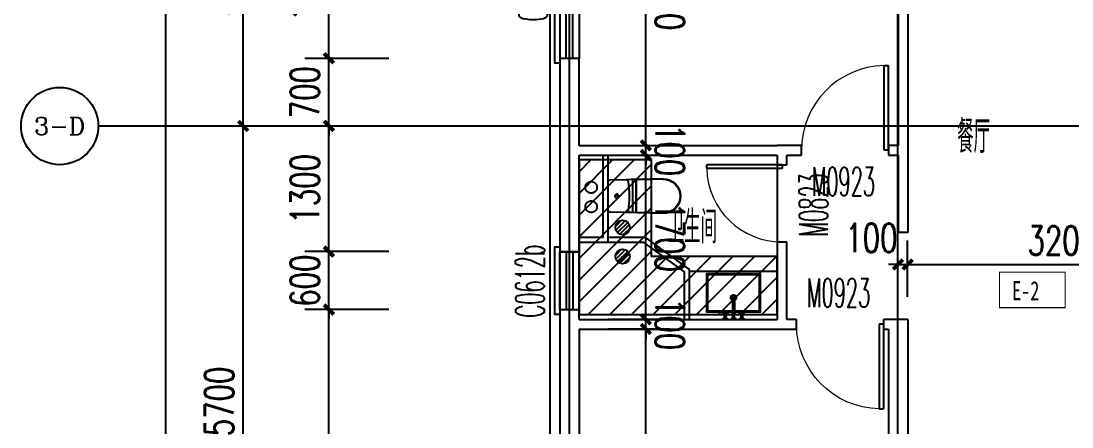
# Model space of a CAD drawing. Extents: x -59851 to 653804, y -249523 to 437614.
# Drawn here: x -49789 to -38914, y 70992 to 75192 of the extents above; entities that cross this region are included whole.
import ezdxf
from ezdxf.enums import TextEntityAlignment as Align

# ---------------------------------------------------------------- set-up
doc = ezdxf.new("R2010")
doc.units = 0
doc.header["$LTSCALE"] = 1000
doc.header["$MEASUREMENT"] = 0
doc.linetypes.add('PS', pattern=[3200, 1500, -200, 1500])
doc.layers.add('_S-PS(排水管)', color=255, linetype='Continuous', plot=False)
doc.layers.add('A-area(算半面积)', color=23, linetype='Continuous', plot=False)
for name, color, linetype in [('_S-YS(雨水管)', 3, 'Continuous'), ('_S-空调立管', 7, 'Continuous'), ('A-Lvtry（卫生间）', 5, 'Continuous'), ('A-外装饰线脚', 7, 'Continuous'), ('A-第三道尺寸线', 105, 'Continuous'), ('A-线脚看线', 9, 'Continuous'), ('A-降板区域', 251, 'Continuous'), ('AXIS', 3, 'Continuous'), ('AXIS_TEXT', 7, 'Continuous'), ('DOTE', 16, 'Continuous'), ('mianji', 6, 'Continuous'), ('NL', 5, 'Continuous'), ('PS', 6, 'PS'), ('PUB_TEXT', 7, 'Continuous'), ('WALL', 2, 'Continuous'), ('WINDOW', 4, 'Continuous'), ('WINDOW_TEXT', 7, 'Continuous'), ('户型标示', 7, 'Continuous')]:
    doc.layers.add(name, color=color, linetype=linetype)
doc.styles.add('_TCH_AXIS', font='COMPLEX', dxfattribs={"bigfont": 'GBCBIG'})
doc.styles.add('_TCH_DIM_T3', font='SIMPLEX.shx', dxfattribs={"width": 0.705882, "bigfont": 'GBCBIG.shx'})
doc.styles.add('_TCH_WINDOW', font='SIMPLEX.shx', dxfattribs={"width": 0.7, "height": 3.5, "bigfont": 'GBCBIG.shx'})
doc.styles.add('COMPLEX', font='COMPLEX')
doc.styles.get("Standard").update_dxf_attribs({"font": 'gbenor.shx', "width": 0.7, "bigfont": 'gbcbig.shx'})
doc.styles.add('黑体', font='simhei.ttf', dxfattribs={"width": 0.7})
doc.dimstyles.new('_TCH_ARCH&&100', dxfattribs={"dimtxt": 297.5, "dimasz": 100, "dimexe": 250, "dimexo": 300, "dimgap": 100, "dimtad": 1, "dimdec": 0, "dimzin": 0, "dimdsep": 46, "dimtxsty": '_TCH_DIM_T3', "dimblk": 'ARCHTICK', "dimcen": 0.09, "dimclrt": 7, "dimazin": 2, "dimtfac": 1, "dimtdec": 0, "dimtix": 1, "dimtmove": 2, "dimatfit": 3, "dimfxl": 0, "dimtolj": 1, "dimtzin": 0, "dimarcsym": 0})

# ---------------------------------------------------------------- blocks, each defined once
blk = doc.blocks.new('fdsfdsgfdsgb')
at = {"layer": 'mianji'}
blk.add_lwpolyline([(-195608, 146788), (-196208, 146788), (-196208, 146588), (-201808, 146588), (-201808, 145188), (-203408, 145188), (-203408, 151788), (-198208, 151788), (-198208, 152688), (-201608, 152688), (-201608, 158588), (-205208, 158588), (-205208, 156788), (-208608, 156788), (-208608, 148288), (-207208, 148288), (-207208, 146488), (-208608, 146488), (-208608, 137588), (-164208, 137588)], dxfattribs=at)
blk = doc.blocks.new('zhouxianssceng0329')
at = {"layer": 'DOTE'}
for p, q in [((-44114, 132090), (-44114, 156469)), ((-40714, 132090), (-40714, 156469)), ((5501, 140298), (-44989, 140298))]:
    blk.add_line(p, q, dxfattribs=at)
blk = doc.blocks.new('A$C2EEA3612')
at = {"linetype": 'Continuous'}
for p, q in [((-180, 570), (-173, 300)), ((-175, 570), (-168, 300)), ((175, 570), (168, 300)), ((180, 570), (173, 300)), ((-173, 300), (-171, 240)), ((-172, 255), (172, 255)), ((-171, 240), (-169, 187)), ((-163, 295), (163, 295)), ((-163, 290), (163, 290)), ((171, 240), (169, 187)), ((173, 300), (171, 240)), ((-169, 187), (-166, 19)), ((169, 187), (166, 19)), ((-146, 0), (146, 0))]:
    blk.add_line(p, q, dxfattribs=at)
for radius in [20, 15]:
    blk.add_circle((0, 90), radius, dxfattribs=at)
for centre, radius, start, end in [((0, 570), 180, 0, 180), ((0, 570), 175, 0, 180), ((-163, 300), 10, 181.7534, 270), ((-163, 300), 5, 181.7534, 270), ((0, -673), 893, 80.1443, 99.8557), ((163, 300), 5, 270, 358.2466), ((163, 300), 10, 270, 358.2466), ((-149, 187), 20, 99.8557, 181.7534), ((149, 187), 20, 358.2466, 80.1443), ((-146, 20), 20, 181.7534, 270), ((146, 20), 20, 270, 358.2466)]:
    blk.add_arc(centre, radius, start, end, dxfattribs=at)
blk = doc.blocks.new('g3wr')
at = {"color": 251}
blk.add_wipeout([(92376, 176270), (92376, 176416), (92376, 176562), (92382, 176575), (92396, 176582), (92459, 176583), (92576, 176581), (92666, 176589), (92736, 176588), (92946, 176596), (92946, 176591), (93057, 176558), (93057, 176558), (93126, 176416), (93076, 176298), (92946, 176236), (92831, 176244), (92676, 176243), (92576, 176251), (92396, 176250)], dxfattribs=at)
at = {"xscale": -1, "rotation": 270}
blk.add_blockref('A$C2EEA3612', (92376, 176416), dxfattribs=at)
blk = doc.blocks.new('A$C12CE3BE6')
at = {"ltscale": 10}
for p, q in [((180, 469), (200, 469)), ((180, 412), (180, 435)), ((182, 422), (182, 442)), ((197, 442), (182, 442)), ((184, 442), (184, 469)), ((195, 442), (195, 469)), ((197, 422), (197, 442)), ((200, 412), (200, 435)), ((285, 469), (265, 469)), ((265, 260), (265, 435)), ((285, 260), (285, 435)), ((370, 469), (350, 469)), ((350, 412), (350, 435)), ((352, 422), (352, 442)), ((352, 442), (367, 442)), ((354, 442), (354, 469)), ((365, 442), (365, 469)), ((367, 422), (367, 442)), ((370, 412), (370, 435)), ((220, 412), (160, 412)), ((160, 412), (160, 405)), ((220, 405), (160, 405)), ((197, 422), (182, 422)), ((187, 412), (187, 422)), ((193, 412), (193, 422)), ((220, 405), (220, 412)), ((330, 412), (390, 412)), ((330, 405), (330, 412)), ((330, 405), (390, 405)), ((352, 422), (367, 422)), ((357, 412), (357, 422)), ((363, 412), (363, 422)), ((390, 412), (390, 405))]:
    blk.add_line(p, q, dxfattribs=at)
for p, q in [((261, 236), (289, 264)), ((261, 264), (289, 236))]:
    blk.add_line(p, q)
for points in [[(200, 435), (200, 469), (215, 469), (215, 475), (165, 475), (165, 469), (180, 469), (180, 435)], [(285, 435), (285, 469), (300, 469), (300, 475), (250, 475), (250, 469), (265, 469), (265, 435)], [(370, 435), (370, 469), (385, 469), (385, 475), (335, 475), (335, 469), (350, 469), (350, 435)]]:
    blk.add_lwpolyline(points, dxfattribs=at)
for points in [[(0, 0), (0, 400), (550, 400), (550, 0)], [(10, 10), (10, 390), (540, 390), (540, 10)]]:
    blk.add_lwpolyline(points, close=True)
for centre in [(190, 409), (360, 409)]:
    blk.add_circle(centre, 3.5, dxfattribs=at)
for radius in [29.1, 20]:
    blk.add_circle((275, 250), radius)
blk.add_arc((275, 260), 10, 180, 0, dxfattribs=at)
blk = doc.blocks.new('$DorLib2D$00000001')
for p, q in [((0.45, 0.975), (0.5, 0.975)), ((0.45, 0), (0.45, 0.975)), ((0.5, 0), (0.5, 0.975)), ((0.5, 0), (0.45, 0))]:
    blk.add_line(p, q)
at = {"lineweight": 13}
blk.add_arc((0.475, 0), 0.975, 91.4693, 180, dxfattribs=at)
blk = doc.blocks.new('$TCHSYS$WIN2D')
for p, q in [((-0.5, 0.5), (0.5, 0.5)), ((-0.5, 0.5), (-0.5, -0.5)), ((0.5, 0.5), (0.5, -0.5)), ((0.5, 0.1667), (-0.5, 0.1667)), ((0.5, -0.1667), (-0.5, -0.1667)), ((-0.5, -0.5), (0.5, -0.5))]:
    blk.add_line(p, q)
blk = doc.blocks.new('_ArchTick')
at = {"color": 0, "linetype": 'ByBlock', "const_width": 0.4}
blk.add_lwpolyline([(-0.5, -0.5), (0.5, 0.5)], dxfattribs=at)
blk = doc.blocks.new('*D697')
at = {"layer": 'A-第三道尺寸线', "color": 0, "lineweight": -2, "transparency": 16777216}
for p, q in [((-4771, 164567), (-4771, 165152)), ((-4671, 164567), (-4671, 165152)), ((-4771, 164902), (-4871, 164902)), ((-4771, 164902), (-4671, 164902)), ((-4671, 164902), (-4571, 164902))]:
    blk.add_line(p, q, dxfattribs=at)
at = {"layer": 'Defpoints', "color": 0, "transparency": 16777216}
for p in [(-4671, 164902), (-4771, 164267), (-4671, 164267)]:
    blk.add_point(p, dxfattribs=at)
at = {"layer": 'A-第三道尺寸线', "color": 0, "lineweight": -2, "transparency": 16777216, "xscale": 100, "yscale": 100, "zscale": 100}
blk.add_blockref('_ArchTick', (-4771, 164902), dxfattribs=at)
at = {"layer": 'A-第三道尺寸线', "color": 0, "lineweight": -2, "transparency": 16777216, "xscale": 100, "yscale": 100, "zscale": 100, "rotation": 180}
blk.add_blockref('_ArchTick', (-4671, 164902), dxfattribs=at)
at = {"layer": 'A-第三道尺寸线', "color": 7, "transparency": 16777216, "insert": (-5046, 165177), "char_height": 297.5, "attachment_point": 5, "style": '_TCH_DIM_T3'}
blk.add_mtext('\\A1;100', dxfattribs=at)
blk = doc.blocks.new('*D698')
at = {"layer": 'A-第三道尺寸线', "color": 0, "lineweight": -2, "transparency": 16777216}
for p, q in [((-4671, 164567), (-4671, 165152)), ((-1471, 164567), (-1471, 165152)), ((-4671, 164902), (-1471, 164902))]:
    blk.add_line(p, q, dxfattribs=at)
at = {"layer": 'Defpoints', "color": 0, "transparency": 16777216}
for p in [(-1471, 164902), (-4671, 164267), (-1471, 164267)]:
    blk.add_point(p, dxfattribs=at)
at = {"layer": 'A-第三道尺寸线', "color": 0, "lineweight": -2, "transparency": 16777216, "xscale": 100, "yscale": 100, "zscale": 100, "rotation": 180}
blk.add_blockref('_ArchTick', (-4671, 164902), dxfattribs=at)
at = {"layer": 'A-第三道尺寸线', "color": 0, "lineweight": -2, "transparency": 16777216, "xscale": 100, "yscale": 100, "zscale": 100}
blk.add_blockref('_ArchTick', (-1471, 164902), dxfattribs=at)
at = {"layer": 'A-第三道尺寸线', "color": 7, "transparency": 16777216, "insert": (-3071, 165150), "char_height": 297.5, "attachment_point": 5, "style": '_TCH_DIM_T3'}
blk.add_mtext('\\A1;3200', dxfattribs=at)
blk = doc.blocks.new('*D702')
at = {"layer": 'A-第三道尺寸线', "color": 0, "lineweight": -2, "transparency": 16777216}
for p, q in [((-7771, 169235), (-7131, 169235)), ((-7381, 166135), (-7381, 169235)), ((-7771, 166135), (-7131, 166135))]:
    blk.add_line(p, q, dxfattribs=at)
at = {"layer": 'Defpoints', "color": 0, "transparency": 16777216}
for p in [(-8071, 169235), (-7381, 169235), (-8071, 166135)]:
    blk.add_point(p, dxfattribs=at)
at = {"layer": 'A-第三道尺寸线', "color": 0, "lineweight": -2, "transparency": 16777216, "xscale": 100, "yscale": 100, "zscale": 100}
for p, rotation in [((-7381, 169235), 90.00040069436855), ((-7381, 166135), 270.0004006943686)]:
    blk.add_blockref('_ArchTick', p, dxfattribs=dict(at, rotation=rotation))
at = {"layer": 'A-第三道尺寸线', "color": 7, "transparency": 16777216, "insert": (-7132, 167685), "char_height": 297.5, "attachment_point": 5, "rotation": 270.0004, "style": '_TCH_DIM_T3'}
blk.add_mtext('\\A1;3100', dxfattribs=at)
blk = doc.blocks.new('*D703')
at = {"layer": 'A-第三道尺寸线', "color": 0, "lineweight": -2, "transparency": 16777216}
for p, q in [((-7381, 166135), (-7381, 166235)), ((-7771, 166135), (-7131, 166135)), ((-7381, 166035), (-7381, 166135)), ((-7771, 166035), (-7131, 166035)), ((-7381, 166035), (-7381, 165935))]:
    blk.add_line(p, q, dxfattribs=at)
at = {"layer": 'Defpoints', "color": 0, "transparency": 16777216}
for p in [(-8071, 166135), (-7381, 166135), (-8071, 166035)]:
    blk.add_point(p, dxfattribs=at)
at = {"layer": 'A-第三道尺寸线', "color": 0, "lineweight": -2, "transparency": 16777216, "xscale": 100, "yscale": 100, "zscale": 100}
for p, rotation in [((-7381, 166135), 270.000400694369), ((-7381, 166035), 90.00040069436899)]:
    blk.add_blockref('_ArchTick', p, dxfattribs=dict(at, rotation=rotation))
at = {"layer": 'A-第三道尺寸线', "color": 7, "transparency": 16777216, "insert": (-7132, 166085), "char_height": 297.5, "attachment_point": 5, "rotation": 270.0004, "style": '_TCH_DIM_T3'}
blk.add_mtext('\\A1;100', dxfattribs=at)
blk = doc.blocks.new('*D704')
at = {"layer": 'A-第三道尺寸线', "color": 0, "lineweight": -2, "transparency": 16777216}
for p, q in [((-7771, 166035), (-7131, 166035)), ((-7381, 164335), (-7381, 166035)), ((-7771, 164335), (-7131, 164335))]:
    blk.add_line(p, q, dxfattribs=at)
at = {"layer": 'Defpoints', "color": 0, "transparency": 16777216}
for p in [(-8071, 166035), (-7381, 166035), (-8071, 164335)]:
    blk.add_point(p, dxfattribs=at)
at = {"layer": 'A-第三道尺寸线', "color": 0, "lineweight": -2, "transparency": 16777216, "xscale": 100, "yscale": 100, "zscale": 100}
for p, rotation in [((-7381, 166035), 90.00040069436868), ((-7381, 164335), 270.0004006943687)]:
    blk.add_blockref('_ArchTick', p, dxfattribs=dict(at, rotation=rotation))
at = {"layer": 'A-第三道尺寸线', "color": 7, "transparency": 16777216, "insert": (-7132, 165185), "char_height": 297.5, "attachment_point": 5, "rotation": 270.0004, "style": '_TCH_DIM_T3'}
blk.add_mtext('\\A1;1700', dxfattribs=at)
blk = doc.blocks.new('*D705')
at = {"layer": 'A-第三道尺寸线', "color": 0, "lineweight": -2, "transparency": 16777216}
for p, q in [((-7381, 164335), (-7381, 164435)), ((-7771, 164335), (-7131, 164335)), ((-7381, 164235), (-7381, 164335)), ((-7771, 164235), (-7131, 164235)), ((-7381, 164235), (-7381, 164135))]:
    blk.add_line(p, q, dxfattribs=at)
at = {"layer": 'Defpoints', "color": 0, "transparency": 16777216}
for p in [(-8071, 164335), (-7381, 164335), (-8071, 164235)]:
    blk.add_point(p, dxfattribs=at)
at = {"layer": 'A-第三道尺寸线', "color": 0, "lineweight": -2, "transparency": 16777216, "xscale": 100, "yscale": 100, "zscale": 100}
for p, rotation in [((-7381, 164335), 270.0004006943692), ((-7381, 164235), 90.00040069436919)]:
    blk.add_blockref('_ArchTick', p, dxfattribs=dict(at, rotation=rotation))
at = {"layer": 'A-第三道尺寸线', "color": 7, "transparency": 16777216, "insert": (-7132, 164285), "char_height": 297.5, "attachment_point": 5, "rotation": 270.0004, "style": '_TCH_DIM_T3'}
blk.add_mtext('\\A1;100', dxfattribs=at)
blk = doc.blocks.new('*D706')
at = {"layer": 'A-第三道尺寸线', "color": 0, "lineweight": -2, "transparency": 16777216}
for p, q in [((-7771, 164235), (-7131, 164235)), ((-7381, 160735), (-7381, 164235)), ((-7771, 160735), (-7131, 160735))]:
    blk.add_line(p, q, dxfattribs=at)
at = {"layer": 'Defpoints', "color": 0, "transparency": 16777216}
for p in [(-8071, 164235), (-7381, 164235), (-8071, 160735)]:
    blk.add_point(p, dxfattribs=at)
at = {"layer": 'A-第三道尺寸线', "color": 0, "lineweight": -2, "transparency": 16777216, "xscale": 100, "yscale": 100, "zscale": 100}
for p, rotation in [((-7381, 164235), 90.00040069436868), ((-7381, 160735), 270.0004006943687)]:
    blk.add_blockref('_ArchTick', p, dxfattribs=dict(at, rotation=rotation))
at = {"layer": 'A-第三道尺寸线', "color": 7, "transparency": 16777216, "insert": (-7132, 162485), "char_height": 297.5, "attachment_point": 5, "rotation": 270.0004, "style": '_TCH_DIM_T3'}
blk.add_mtext('\\A1;3500', dxfattribs=at)
blk = doc.blocks.new('ssxianjiao0329')
at = {"layer": 'A-线脚看线'}
for points in [[(-44214, 140948), (-44264, 140948), (-44264, 142548), (-44214, 142548)], [(-44214, 138348), (-44264, 138348), (-44264, 139048), (-44214, 139048)]]:
    blk.add_lwpolyline(points, dxfattribs=at)
blk = doc.blocks.new('_LV13')
at = {"color": 0}
for p, q in [((-0.071, 0.495), (-0.495, 0.071)), ((0.183, 0.465), (-0.465, -0.183)), ((0.354, 0.354), (-0.354, -0.354)), ((0.465, 0.183), (-0.183, -0.465)), ((0.495, -0.071), (0.071, -0.495))]:
    blk.add_line(p, q, dxfattribs=at)
blk.add_circle((0, 0), 0.5)
blk = doc.blocks.new('fjdsajkjjg0505')
at = {"layer": '_S-PS(排水管)'}
blk.add_lwpolyline([(-185178, 92259, -1), (-185288, 92259, -1)], format="xyb", close=True, dxfattribs=at)
at = {"layer": '_S-YS(雨水管)'}
blk.add_lwpolyline([(-188568, 92069, 1), (-188678, 92069, 1)], format="xyb", close=True, dxfattribs=at)
at = {"layer": '_S-空调立管'}
for points in [[(-190568, 101389, 1), (-190678, 101389, 1)], [(-188568, 91869, 1), (-188678, 91869, 1)]]:
    blk.add_lwpolyline(points, format="xyb", close=True, dxfattribs=at)
at = {"layer": 'NL', "ltscale": 0.5, "extrusion": (0, 0, -1), "xscale": -150, "yscale": 150, "zscale": -150}
for p in [(190823, 101389), (191273, 97119), (191273, 96819), (188823, 91869), (185233, 91249)]:
    blk.add_blockref('_LV13', p, dxfattribs=at)
blk = doc.blocks.new('*D2507')
at = {"layer": 'A-第三道尺寸线', "color": 0, "lineweight": -2, "transparency": 16777216}
for p, q in [((-45984, 76306), (-46852, 76306)), ((-46602, 74806), (-46602, 76306)), ((-45984, 74806), (-46852, 74806))]:
    blk.add_line(p, q, dxfattribs=at)
at = {"layer": 'Defpoints', "color": 0, "transparency": 16777216}
for p in [(-46602, 76306), (-45684, 76306), (-45684, 74806)]:
    blk.add_point(p, dxfattribs=at)
at = {"layer": 'A-第三道尺寸线', "color": 0, "lineweight": -2, "transparency": 16777216, "xscale": 100, "yscale": 100, "zscale": 100}
for p, rotation in [((-46602, 76306), 90), ((-46602, 74806), 270)]:
    blk.add_blockref('_ArchTick', p, dxfattribs=dict(at, rotation=rotation))
at = {"layer": 'A-第三道尺寸线', "color": 7, "transparency": 16777216, "insert": (-46851, 75556), "char_height": 297.5, "attachment_point": 5, "rotation": 90, "style": '_TCH_DIM_T3'}
blk.add_mtext('\\A1;1500', dxfattribs=at)
blk = doc.blocks.new('*D2508')
at = {"layer": 'A-第三道尺寸线', "color": 0, "lineweight": -2, "transparency": 16777216}
for p, q in [((-46602, 74806), (-46602, 74906)), ((-45984, 74806), (-46852, 74806)), ((-46602, 74106), (-46602, 74806)), ((-45984, 74106), (-46852, 74106)), ((-46602, 74106), (-46602, 74006))]:
    blk.add_line(p, q, dxfattribs=at)
at = {"layer": 'Defpoints', "color": 0, "transparency": 16777216}
for p in [(-46602, 74806), (-45684, 74806), (-45684, 74106)]:
    blk.add_point(p, dxfattribs=at)
at = {"layer": 'A-第三道尺寸线', "color": 0, "lineweight": -2, "transparency": 16777216, "xscale": 100, "yscale": 100, "zscale": 100}
for p, rotation in [((-46602, 74806), 270), ((-46602, 74106), 90)]:
    blk.add_blockref('_ArchTick', p, dxfattribs=dict(at, rotation=rotation))
at = {"layer": 'A-第三道尺寸线', "color": 7, "transparency": 16777216, "insert": (-46851, 74456), "char_height": 297.5, "attachment_point": 5, "rotation": 90, "style": '_TCH_DIM_T3'}
blk.add_mtext('\\A1;700', dxfattribs=at)
blk = doc.blocks.new('*D2509')
at = {"layer": 'A-第三道尺寸线', "color": 0, "lineweight": -2, "transparency": 16777216}
for p, q in [((-45984, 74106), (-46852, 74106)), ((-46602, 72806), (-46602, 74106)), ((-45984, 72806), (-46852, 72806))]:
    blk.add_line(p, q, dxfattribs=at)
at = {"layer": 'Defpoints', "color": 0, "transparency": 16777216}
for p in [(-46602, 74106), (-45684, 74106), (-45684, 72806)]:
    blk.add_point(p, dxfattribs=at)
at = {"layer": 'A-第三道尺寸线', "color": 0, "lineweight": -2, "transparency": 16777216, "xscale": 100, "yscale": 100, "zscale": 100}
for p, rotation in [((-46602, 74106), 90), ((-46602, 72806), 270)]:
    blk.add_blockref('_ArchTick', p, dxfattribs=dict(at, rotation=rotation))
at = {"layer": 'A-第三道尺寸线', "color": 7, "transparency": 16777216, "insert": (-46851, 73456), "char_height": 297.5, "attachment_point": 5, "rotation": 90, "style": '_TCH_DIM_T3'}
blk.add_mtext('\\A1;1300', dxfattribs=at)
blk = doc.blocks.new('*D2510')
at = {"layer": 'A-第三道尺寸线', "color": 0, "lineweight": -2, "transparency": 16777216}
for p, q in [((-46602, 72806), (-46602, 72906)), ((-45984, 72806), (-46852, 72806)), ((-46602, 72206), (-46602, 72806)), ((-45984, 72206), (-46852, 72206)), ((-46602, 72206), (-46602, 72106))]:
    blk.add_line(p, q, dxfattribs=at)
at = {"layer": 'Defpoints', "color": 0, "transparency": 16777216}
for p in [(-46602, 72806), (-45684, 72806), (-45684, 72206)]:
    blk.add_point(p, dxfattribs=at)
at = {"layer": 'A-第三道尺寸线', "color": 0, "lineweight": -2, "transparency": 16777216, "xscale": 100, "yscale": 100, "zscale": 100}
for p, rotation in [((-46602, 72806), 270), ((-46602, 72206), 90)]:
    blk.add_blockref('_ArchTick', p, dxfattribs=dict(at, rotation=rotation))
at = {"layer": 'A-第三道尺寸线', "color": 7, "transparency": 16777216, "insert": (-46851, 72506), "char_height": 297.5, "attachment_point": 5, "rotation": 90, "style": '_TCH_DIM_T3'}
blk.add_mtext('\\A1;600', dxfattribs=at)
blk = doc.blocks.new('*D2511')
at = {"layer": 'A-第三道尺寸线', "color": 0, "lineweight": -2, "transparency": 16777216}
for p, q in [((-45984, 72206), (-46852, 72206)), ((-46602, 68406), (-46602, 72206)), ((-45984, 68406), (-46852, 68406))]:
    blk.add_line(p, q, dxfattribs=at)
at = {"layer": 'Defpoints', "color": 0, "transparency": 16777216}
for p in [(-46602, 72206), (-45684, 72206), (-45684, 68406)]:
    blk.add_point(p, dxfattribs=at)
at = {"layer": 'A-第三道尺寸线', "color": 0, "lineweight": -2, "transparency": 16777216, "xscale": 100, "yscale": 100, "zscale": 100}
for p, rotation in [((-46602, 72206), 90), ((-46602, 68406), 270)]:
    blk.add_blockref('_ArchTick', p, dxfattribs=dict(at, rotation=rotation))
at = {"layer": 'A-第三道尺寸线', "color": 7, "transparency": 16777216, "insert": (-46851, 70306), "char_height": 297.5, "attachment_point": 5, "rotation": 90, "style": '_TCH_DIM_T3'}
blk.add_mtext('\\A1;3800', dxfattribs=at)
blk = doc.blocks.new('*D2872')
at = {"layer": 'AXIS', "color": 0, "lineweight": -2, "transparency": 16777216}
for p, q in [((-45289, 74106), (-47739, 74106)), ((-47489, 68406), (-47489, 74106)), ((-45289, 68406), (-47739, 68406))]:
    blk.add_line(p, q, dxfattribs=at)
at = {"layer": 'Defpoints', "color": 0, "transparency": 16777216}
for p in [(-47489, 74106), (-44989, 74106), (-44989, 68406)]:
    blk.add_point(p, dxfattribs=at)
at = {"layer": 'AXIS', "color": 0, "lineweight": -2, "transparency": 16777216, "xscale": 100, "yscale": 100, "zscale": 100}
for p, rotation in [((-47489, 74106), 90), ((-47489, 68406), 270)]:
    blk.add_blockref('_ArchTick', p, dxfattribs=dict(at, rotation=rotation))
at = {"layer": 'AXIS', "color": 7, "transparency": 16777216, "insert": (-47737, 71256), "char_height": 297.5, "attachment_point": 5, "rotation": 90, "style": '_TCH_DIM_T3'}
blk.add_mtext('\\A1;5700', dxfattribs=at)
blk = doc.blocks.new('*D2873')
at = {"layer": 'AXIS', "color": 0, "lineweight": -2, "transparency": 16777216}
for p, q in [((-45289, 77106), (-47739, 77106)), ((-47489, 74106), (-47489, 77106)), ((-45289, 74106), (-47739, 74106))]:
    blk.add_line(p, q, dxfattribs=at)
at = {"layer": 'Defpoints', "color": 0, "transparency": 16777216}
for p in [(-47489, 77106), (-44989, 77106), (-44989, 74106)]:
    blk.add_point(p, dxfattribs=at)
at = {"layer": 'AXIS', "color": 0, "lineweight": -2, "transparency": 16777216, "xscale": 100, "yscale": 100, "zscale": 100}
for p, rotation in [((-47489, 77106), 90), ((-47489, 74106), 270)]:
    blk.add_blockref('_ArchTick', p, dxfattribs=dict(at, rotation=rotation))
at = {"layer": 'AXIS', "color": 7, "transparency": 16777216, "insert": (-47737, 75606), "char_height": 297.5, "attachment_point": 5, "rotation": 90, "style": '_TCH_DIM_T3'}
blk.add_mtext('\\A1;3000', dxfattribs=at)
blk = doc.blocks.new('*D2879')
at = {"layer": 'AXIS', "color": 0, "lineweight": -2, "transparency": 16777216}
for p, q in [((-47152, 89306), (-48539, 89306)), ((-48289, 66706), (-48289, 89306)), ((-47152, 66706), (-48539, 66706))]:
    blk.add_line(p, q, dxfattribs=at)
at = {"layer": 'Defpoints', "color": 0, "transparency": 16777216}
for p in [(-48289, 89306), (-46852, 89306), (-46852, 66706)]:
    blk.add_point(p, dxfattribs=at)
at = {"layer": 'AXIS', "color": 0, "lineweight": -2, "transparency": 16777216, "xscale": 100, "yscale": 100, "zscale": 100}
for p, rotation in [((-48289, 89306), 90), ((-48289, 66706), 270)]:
    blk.add_blockref('_ArchTick', p, dxfattribs=dict(at, rotation=rotation))
at = {"layer": 'AXIS', "color": 7, "transparency": 16777216, "insert": (-48537, 78006), "char_height": 297.5, "attachment_point": 5, "rotation": 90, "style": '_TCH_DIM_T3'}
blk.add_mtext('\\A1;22600', dxfattribs=at)
blk = doc.blocks.new('_AXISO')
blk.add_circle((0, 0), 0.5)
at = {"layer": 'AXIS_TEXT', "style": 'COMPLEX', "width": 1.041667}
blk.add_attdef('A', text='', height=0.56, dxfattribs=at).set_placement((-0.25, -0.28), (0.25, -0.28), align=Align.FIT)
blk = doc.blocks.new('a2huxing0322')
at = {"layer": 'A-Lvtry（卫生间）'}
blk.add_line((-6933.2, 164832.5), (-6020.6, 164832.5), dxfattribs=at)
for points in [[(-7770.7, 165184.8), (-7391.8, 165184.8), (-6933.2, 164851.7), (-6933.2, 164334.8)], [(-7770.7, 165134.8), (-7408.1, 165134.8), (-6983.2, 164826.2), (-6983.2, 164334.8)]]:
    blk.add_lwpolyline(points, dxfattribs=at)
at = {"layer": 'PS', "ltscale": 0.5}
for centre in [(-7945.7, 165700.3), (-7945.7, 165500.3)]:
    blk.add_circle(centre, 60, dxfattribs=at)
at = {"layer": 'WALL'}
for p, q in [((-4770.7, 169334.8), (-4770.7, 166134.8)), ((-4670.7, 169334.8), (-4670.7, 166034.8)), ((-8070.7, 167034.8), (-8270.7, 167034.8)), ((-8270.7, 167034.8), (-8270.7, 166034.8)), ((-8070.7, 166134.8), (-8070.7, 167034.8)), ((-8070.7, 166134.8), (-6020.7, 166134.8)), ((-5770.8, 166134.8), (-6020.7, 166134.8)), ((-5770.8, 166034.8), (-5770.8, 166134.8)), ((-4770.7, 166134.8), (-4870.8, 166134.8)), ((-4870.8, 166134.8), (-4870.8, 166034.8)), ((-8270.7, 166034.8), (-8270.7, 165034.8)), ((-8070.7, 166034.8), (-6020.7, 166034.8)), ((-8070.7, 165034.8), (-8070.7, 166034.8)), ((-6020.7, 166034.8), (-6020.7, 165934.8)), ((-5920.7, 165934.8), (-5920.7, 166034.8)), ((-5920.7, 166034.8), (-5770.8, 166034.8)), ((-4870.8, 166034.8), (-4770.7, 166034.8)), ((-4770.7, 166034.8), (-4770.7, 165234.8)), ((-4670.7, 166034.8), (-4670.7, 165234.8)), ((-6020.7, 165934.8), (-5920.7, 165934.8)), ((-4670.7, 165234.8), (-4770.7, 165234.8)), ((-5920.7, 165134.8), (-6020.7, 165134.8)), ((-6020.7, 165134.8), (-6020.7, 164334.8)), ((-5920.7, 164334.8), (-5920.7, 165134.8)), ((-8270.7, 165034.8), (-8070.7, 165034.8)), ((-8070.7, 164434.8), (-8270.7, 164434.8)), ((-8270.7, 164434.8), (-8270.7, 164334.8)), ((-8070.7, 164334.8), (-8070.7, 164434.8)), ((-8270.7, 164334.8), (-8270.7, 160534.8)), ((-8070.7, 164334.8), (-6020.7, 164334.8)), ((-5820.7, 164334.8), (-5920.7, 164334.8)), ((-5820.7, 164234.8), (-5820.7, 164334.8)), ((-4670.7, 164334.8), (-4920.7, 164334.8)), ((-4920.7, 164334.8), (-4920.7, 164234.8)), ((-4670.7, 164334.8), (-4670.7, 160734.8)), ((-8070.7, 164234.8), (-8070.7, 160734.8)), ((-8070.7, 164234.8), (-6020.7, 164234.8)), ((-6020.7, 164234.8), (-5820.7, 164234.8)), ((-4920.7, 164234.8), (-4870.7, 164234.8)), ((-4870.7, 164234.8), (-4870.7, 160734.8))]:
    blk.add_line(p, q, dxfattribs=at)
at = {"layer": 'WINDOW'}
blk.add_line((-6020.7, 165934.8), (-6020.7, 165134.8), dxfattribs=at)
at = {"layer": '户型标示', "color": 2, "const_width": 11.2}
blk.add_lwpolyline([(-3041.8, 164821.9), (-3719.5, 164821.9), (-3719.5, 164455.5), (-3041.8, 164455.5)], close=True, dxfattribs=at)
at = {"layer": 'A-Lvtry（卫生间）'}
blk.add_blockref('g3wr', (-100147.2, -10806.2), dxfattribs=at)
at = {"layer": 'A-Lvtry（卫生间）', "rotation": 180}
blk.add_blockref('A$C12CE3BE6', (-6198.1, 164809.8), dxfattribs=at)
at = {"layer": 'WINDOW'}
ref = blk.add_blockref('$TCHSYS$WIN2D', (-8170.7, 167784.8), dxfattribs=dict(at, xscale=1500, yscale=200, zscale=1500, rotation=270))
ref.add_attrib('A', 'C1515b', (-8397, 167417.3), dxfattribs={"layer": 'WINDOW_TEXT', "height": 297.5, "rotation": 90, "style": '_TCH_WINDOW', "width": 0.494118})
ref = blk.add_blockref('$DorLib2D$00000001', (-5320.8, 166084.8), dxfattribs=dict(at, xscale=900, yscale=900, zscale=900))
ref.add_attrib('A', 'M0923', (-5663.8, 165611), dxfattribs={"layer": 'WINDOW_TEXT', "height": 297.5, "style": '_TCH_WINDOW', "width": 0.494118})
ref = blk.add_blockref('$DorLib2D$00000001', (-5970.7, 165534.8), dxfattribs=dict(at, xscale=800, yscale=800, zscale=-800, rotation=90))
ref.add_attrib('A', 'M0823', (-5497, 165191.8), dxfattribs={"layer": 'WINDOW_TEXT', "height": 297.5, "rotation": 90, "style": '_TCH_WINDOW', "width": 0.494118})
ref = blk.add_blockref('$TCHSYS$WIN2D', (-8170.7, 164734.8), dxfattribs=dict(at, xscale=-600, yscale=200, zscale=-600, rotation=270))
ref.add_attrib('A', 'C0612b', (-8430.3, 164353.3), dxfattribs={"layer": 'WINDOW_TEXT', "height": 297.5, "rotation": 90, "style": '_TCH_WINDOW', "width": 0.494118})
ref = blk.add_blockref('$DorLib2D$00000001', (-5370.7, 164284.8), dxfattribs=dict(at, xscale=-900, yscale=900, zscale=900, rotation=180))
ref.add_attrib('A', 'M0923', (-5713.7, 164461), dxfattribs={"layer": 'WINDOW_TEXT', "height": 297.5, "style": '_TCH_WINDOW', "width": 0.494118})
at = {"layer": 'PUB_TEXT', "width": 0.7}
blk.add_text('餐厅', height=337.59, dxfattribs=at).set_placement((-4159.2, 166055.2))
at = {"layer": '户型标示', "color": 2, "style": '黑体', "width": 0.7}
blk.add_text('E-2', height=197.15, dxfattribs=at).set_placement((-3589.8, 164532.8))
at = {"layer": 'A-第三道尺寸线'}
for p1, p2, distance, picture, middle in [((-8070.7, 166134.8), (-8070.7, 169234.6), -690, '*D702', (-7132, 167684.7)), ((-4670.7, 164266.5), (-1470.7, 164266.5), 635.1, '*D698', (-3070.7, 165150.4)), ((-8070.7, 164234.8), (-8070.7, 164334.8), -690, '*D705', (-7132, 164284.8)), ((-8070.7, 160734.8), (-8070.7, 164234.8), -690, '*D706', (-7132, 162484.8))]:
    dim = blk.add_aligned_dim(p1=p1, p2=p2, distance=distance, dimstyle='_TCH_ARCH&&100', dxfattribs=at)
    dim.commit()
    dim.dimension.update_dxf_attribs({"geometry": picture, "text_midpoint": middle})
dim = blk.add_linear_dim(base=(-4670.7, 164901.6), p1=(-4770.7, 164266.5), p2=(-4670.7, 164266.5), angle=0, dimstyle='_TCH_ARCH&&100', dxfattribs=at)
dim.commit()
dim.dimension.update_dxf_attribs({"geometry": '*D697', "text_midpoint": (-5045.7, 165176.6), "dimtype": 129})
at = {"layer": 'A-降板区域'}
h = blk.add_hatch(dxfattribs=at)
h.set_pattern_fill('ANSI31', color=256, scale=100)
h.set_pattern_definition([(45, (34343.64, 0), (-112.2532, 112.2532), [])])
h.paths.add_polyline_path([(-8070.7, 165984.8), (-8070.7, 164384.8), (-6020.7, 164384.8), (-6020.7, 164984.8), (-7320.7, 164984.8), (-7320.7, 165984.8)])
blk.add_lwpolyline([(-8070.7, 165984.8), (-8070.7, 164384.8), (-6020.7, 164384.8), (-6020.7, 164984.8), (-7320.7, 164984.8), (-7320.7, 165984.8)], close=True, dxfattribs=at)
at = {"layer": 'WALL'}
for points in [[(-8070.7, 165134.8), (-7770.7, 165134.8), (-7770.7, 166034.8)], [(-8070.7, 165184.8), (-7820.7, 165184.8), (-7820.7, 166034.8)]]:
    blk.add_lwpolyline(points, dxfattribs=at)
at = {"layer": 'PUB_TEXT', "width": 0.7}
blk.add_text('卫生间', height=337.59, dxfattribs=at).set_placement((-7153.3, 165120.6))
at = {"layer": 'A-第三道尺寸线'}
for p1, p2, picture, middle in [((-8070.7, 166034.8), (-8070.7, 166134.8), '*D703', (-7132, 166084.8)), ((-8070.7, 164334.8), (-8070.7, 166034.8), '*D704', (-7132, 165184.8))]:
    dim = blk.add_aligned_dim(p1=p1, p2=p2, distance=-690, dimstyle='_TCH_ARCH&&100', dxfattribs=at)
    dim.commit()
    dim.dimension.update_dxf_attribs({"geometry": picture, "text_midpoint": middle})

msp = doc.modelspace()

# ---------------------------------------------------------------- linework, layer by layer
at = {"layer": 'AXIS'}
msp.add_line((-44988.6, 74105.7), (-48988.6, 74105.7), dxfattribs=at)

# ---------------------------------------------------------------- block references
for name, p in [('zhouxianssceng0329', (0, -66192.5)), ('fdsfdsgfdsgb', (164394.5, -69282.6))]:
    msp.add_blockref(name, p)
ref = msp.add_blockref('_AXISO', (-49388.6, 74105.7), dxfattribs=dict(at, xscale=800, yscale=800, zscale=800))
ref.add_attrib('A', '3-D', dxfattribs={"layer": 'AXIS_TEXT', "height": 179.65, "style": '_TCH_AXIS'}).set_placement((-49653.8, 74015.9), (-49123.4, 74015.9), align=Align.FIT)

# ---------------------------------------------------------------- dimensions: what is measured, and where the dimension line sits
at = {"layer": 'A-第三道尺寸线'}
for p1, p2, picture, middle in [((-45684.3, 74805.7), (-45684.3, 76305.7), '*D2507', (-46851, 75555.7)), ((-45684.3, 74105.7), (-45684.3, 74805.7), '*D2508', (-46851, 74455.7)), ((-45684.3, 72805.7), (-45684.3, 74105.7), '*D2509', (-46851, 73455.7)), ((-45684.3, 72205.7), (-45684.3, 72805.7), '*D2510', (-46851, 72505.7)), ((-45684.3, 68405.7), (-45684.3, 72205.7), '*D2511', (-46851, 70305.7))]:
    dim = msp.add_aligned_dim(p1=p1, p2=p2, distance=917.9, dimstyle='_TCH_ARCH&&100', dxfattribs=at)
    dim.commit()
    dim.dimension.update_dxf_attribs({"geometry": picture, "text_midpoint": middle})
at = {"layer": 'AXIS'}
for p1, p2, distance, picture, middle in [((-46852.2, 66705.7), (-46852.2, 89305.7), 1436.3, '*D2879', (-48537.3, 78005.7)), ((-44988.6, 74105.7), (-44988.6, 77105.7), 2500, '*D2873', (-47737.3, 75605.7)), ((-44988.6, 68405.7), (-44988.6, 74105.7), 2500, '*D2872', (-47737.3, 71255.7))]:
    dim = msp.add_aligned_dim(p1=p1, p2=p2, distance=distance, dimstyle='_TCH_ARCH&&100', dxfattribs=at)
    dim.commit()
    dim.dimension.update_dxf_attribs({"geometry": picture, "text_midpoint": middle})

# ---------------------------------------------------------------- next in the draw order: block references
msp.add_blockref('a2huxing0322', (-35943, -92229.1))

# ---------------------------------------------------------------- next in the draw order: linework, layer by layer
at = {"layer": 'A-外装饰线脚'}
msp.add_lwpolyline([(-40813.7, 67505.7), (-43813.7, 67505.7), (-43813.7, 68205.7), (-44313.7, 68205.7), (-44313.7, 89505.7), (-39913.7, 89505.7), (-39913.7, 89405.7), (-37113.7, 89405.7), (-37113.7, 88705.7), (-36413.7, 88705.7), (-36413.7, 83905.7), (-37113.7, 83905.7), (-37113.7, 83505.7), (-33713.7, 83505.7), (-33713.7, 82755.7)], dxfattribs=at)

# ---------------------------------------------------------------- next in the draw order: block references
msp.add_blockref('ssxianjiao0329', (0, -66192.5))
at = {"layer": 'A-area(算半面积)'}
msp.add_blockref('fjdsajkjjg0505', (147709.2, -24062.8, 0), dxfattribs=at)

doc.saveas('drawing.dxf')
